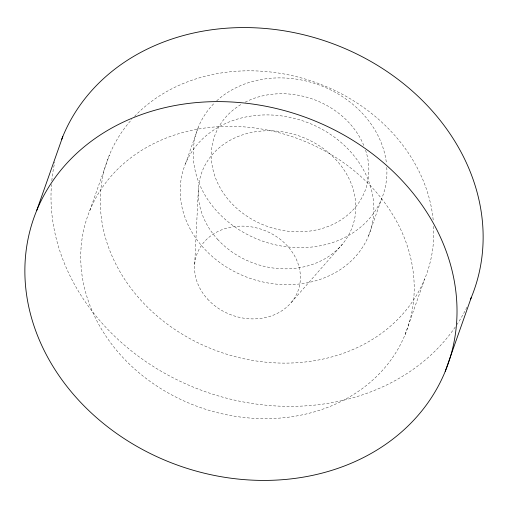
<?xml version="1.0" encoding="UTF-8"?>
<svg xmlns="http://www.w3.org/2000/svg" width="508" height="508" viewBox="0 0 508 508"><rect width="100%" height="100%" fill="white"/><g stroke="black" fill="none" stroke-linecap="round" stroke-linejoin="round"><path stroke-width="0.38" stroke-dasharray="2.54 1.91" d="M194.678 264.376L198.444 187.687M89.821 210.496L109.411 154.953M185.464 163.786L198.526 126.752M368.573 235.82A98.412 83.052 19.4 0 0 258.54 115.221A98.412 83.052 19.4 0 0 203.943 248.361A98.412 83.052 19.4 0 0 368.573 235.82L381.635 198.787M405.117 334.531A169.456 143.008 19.4 0 0 215.652 126.879A169.456 143.008 19.4 0 0 121.634 356.133A169.456 143.008 19.4 0 0 405.117 334.531L424.713 278.987M291.344 302.4L342.322 244.285M466.865 307.283A219.589 185.312 19.4 0 1 457.041 324.396M455.27 327.025A219.589 185.312 19.4 0 1 205.372 391.712A219.589 185.312 19.4 0 1 51.467 184.499M51.81 180.619A219.589 185.312 19.4 0 1 54.807 161.982M365.563 150.178A80.054 67.558 19.4 0 1 321.755 228.587A80.054 67.558 19.4 0 1 222.421 191.618A80.054 67.558 19.4 0 1 241.706 104.07M245.174 102.172A80.054 67.558 19.4 0 1 363.918 145.739M433.648 226.358A169.456 143.008 19.4 0 1 219.151 351.707A169.456 143.008 19.4 0 1 131.87 119.297M134.518 116.434A169.456 143.008 19.4 0 1 314.096 81.921A169.456 143.008 19.4 0 1 433.267 220.866M386.785 167.424A98.412 83.052 19.4 0 1 260.42 240.347A98.412 83.052 19.4 0 1 214.452 103.01M216.694 100.863A98.412 83.052 19.4 0 1 319.253 85.007A98.412 83.052 19.4 0 1 386.442 163.436M217.57 239.306A80.054 67.558 19.4 0 0 351.498 229.102A80.054 67.558 19.4 0 0 261.988 131.001A80.054 67.558 19.4 0 0 217.57 239.306M207.531 299.053A53.785 45.39 19.4 0 0 297.51 292.202A53.785 45.39 19.4 0 0 237.369 226.289A53.785 45.39 19.4 0 0 207.531 299.053"/><path stroke-width="0.76" d="M36.646 210.668L62.77 136.601M445.23 371.399A219.589 185.312 19.4 0 0 199.708 102.311A219.589 185.312 19.4 0 0 77.876 399.39A219.589 185.312 19.4 0 0 445.23 371.399L471.354 297.332M61.62 139.484A219.589 185.312 19.4 0 1 336.975 45.282A219.589 185.312 19.4 0 1 470.459 299.479"/></g></svg>
